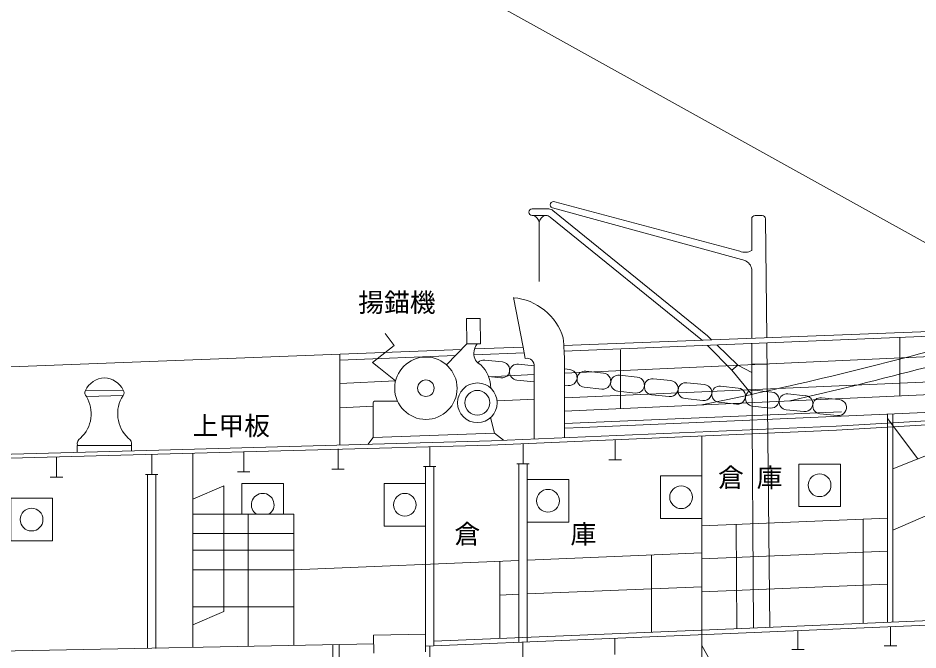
# Model space of a CAD drawing. Units: millimetres, scale not verified. Extents: x -51052 to 51048, y -29700 to 29700.
# Drawn here: x 16733 to 27631, y -14134 to -6485 of the extents above; entities that cross this region are included whole.
import ezdxf
from ezdxf.enums import TextEntityAlignment as Align

# ---------------------------------------------------------------- set-up
doc = ezdxf.new("R2010")
doc.units = ezdxf.units.MM
doc.header["$LTSCALE"] = 100
doc.linetypes.add('USER1', pattern=[50.8, 31.75, -6.35, 6.35, -6.35])
doc.layers.add('0-3_keijou', color=7, linetype='Continuous', lineweight=18)
doc.layers.add('0-6_center', color=7, linetype='USER1', lineweight=18)
doc.layers.add('0-5_text', color=7, linetype='Continuous')
doc.styles.add('ＭＳ ゴシック', font='')
doc.styles.get('ＭＳ ゴシック').set_extended_font_data('MS Gothic')

msp = doc.modelspace()

# ---------------------------------------------------------------- linework, layer by layer
at = {"layer": '0-3_keijou'}
for p, q in [((13115, -1095.6), (30376.6, -10679.2)), ((23234.5, -8709.8), (25474.3, -9307.8)), ((23161.1, -8795.4), (22960.2, -8795.4)), ((23203.6, -8783.6), (25536.7, -9420.5)), ((25080.6, -10332.6), (23210.9, -8816.1)), ((23127.8, -8875.4), (22960.2, -8875.4)), ((25023.8, -10389), (23177.5, -8896.1)), ((25617.9, -8915.4), (25617.9, -9299.2)), ((25657.9, -8875.4), (25743.2, -8875.4)), ((25799.2, -10354.1), (25783.2, -8915.4)), ((23044, -8956.1), (23044, -9675.4)), ((25618, -10361.2), (25617.9, -9527.4)), ((28252.4, -10259.3), (23342.3, -10449.1)), ((28204.8, -10319.7), (23345.9, -10517.1)), ((25080.6, -10332.6), (25129.8, -10380)), ((22169.9, -10427.9), (21921.1, -10681.4)), ((25618, -10773.9), (25618, -10424.8)), ((25838.1, -13858), (25799.9, -10417.4)), ((27412.2, -10354.5), (27412.2, -11059)), ((22102, -10497.1), (16644.8, -10708)), ((20631.8, -10553.9), (20631.8, -11654.5)), ((22029.9, -10570.6), (20631.8, -10627.4)), ((22862.2, -10536.8), (22254.8, -10561.4)), ((22848.8, -10468.2), (22266.6, -10490.7)), ((29452.4, -10503.1), (23351.2, -10783.8)), ((24028, -10503), (24028, -11212.5)), ((22600.4, -10648.2), (22385.6, -10625.3)), ((22983.4, -10693.2), (22793.1, -10673)), ((23351.2, -11566.3), (23351.2, -10650.7)), ((25617.9, -10676.2), (25802.8, -10676.2)), ((22983.4, -11582), (22983.4, -10684.7)), ((23416, -10739.2), (23351.2, -10732.3)), ((23824.1, -10782.6), (23609.3, -10759.8)), ((25377.2, -10748.1), (25448.8, -10687.3)), ((25618, -10773.9), (25637.8, -13866.3)), ((21305.1, -10877.9), (20631.8, -10908.9)), ((22431.2, -10825.7), (22579.8, -10841.5)), ((22983.4, -10800.7), (22431.3, -10826.1)), ((22772.6, -10866.3), (22983.4, -10888.7)), ((27947.4, -10880), (23350.6, -11081.8)), ((24231.7, -10830.3), (24016.9, -10807.4)), ((24639.8, -10873.7), (24425, -10850.8)), ((27325.2, -11939.9), (30204.9, -10800.9)), ((18007.2, -10988.2), (17549.1, -10995.2)), ((23351.2, -10927.8), (23395.5, -10932.5)), ((29829.5, -10949.4), (23351.2, -11243.2)), ((23588.8, -10953.1), (23803.6, -10975.9)), ((23996.3, -11000.8), (24211.1, -11023.6)), ((25047.3, -10921.3), (24832.5, -10898.5)), ((25455.4, -10964.7), (25240.6, -10941.9)), ((25863, -11012.4), (25648.2, -10989.6)), ((17561, -11066), (18005.8, -11054.5)), ((22812.5, -11105.4), (22534.4, -11117.6)), ((22983.4, -11097.9), (22812.5, -11105.4)), ((24404.4, -11044.1), (24619.2, -11067)), ((24812, -11091.8), (25026.8, -11114.6)), ((26271.1, -11055.8), (26056.3, -11032.9)), ((26678.6, -11103.4), (26463.8, -11080.6)), ((21032.1, -11183.5), (20631.8, -11201.1)), ((21032.1, -11144.1), (21032.1, -11563)), ((21052.1, -11124.1), (21329.5, -11124.1)), ((25220.1, -11135.2), (25434.9, -11158)), ((25627.6, -11182.9), (25842.4, -11205.7)), ((22454.2, -11321.8), (22502.7, -11507.8)), ((26705, -11249.8), (23351.2, -11394.6)), ((26035.7, -11226.2), (26250.5, -11249.1)), ((26443.3, -11273.9), (26658.1, -11296.8)), ((27261.1, -13798.8), (27261.1, -11280.5)), ((27261.1, -11331.8), (27627.4, -11820.3)), ((27325.2, -13796.1), (27325.2, -11276.2)), ((26642.1, -11425.3), (22468.1, -11604.1)), ((27325.2, -12685.3), (30437.1, -11336.3)), ((26644.2, -11474.5), (22452.5, -11653.8)), ((25014, -11544.3), (25014, -19212.2)), ((17451.7, -11659.2), (17451.7, -11741.7)), ((17779.8, -11660.3), (17451.7, -11660.3)), ((17779.8, -11660.3), (18107.9, -11660.3)), ((18107.9, -11659.2), (18107.9, -11723.7)), ((22452.6, -11653.8), (18278.5, -11768.3)), ((22468.1, -11604.1), (18294.1, -11718.6)), ((22849.8, -11881), (22849.8, -11636.9)), ((23964.2, -11833.3), (23964.2, -11589.2)), ((18352.2, -12010.4), (18352.2, -11766.3)), ((18849.1, -11752.7), (18849.1, -14102.6)), ((19466.9, -11976.8), (19466.9, -11732.7)), ((20609.8, -11945.5), (20609.8, -11701.3)), ((21718.5, -11915.1), (21718.5, -11670.9)), ((17199.7, -12042.1), (17199.7, -11797.9)), ((23889.2, -11833.3), (24039.2, -11833.3)), ((19391.9, -11976.8), (19541.9, -11976.8)), ((20534.8, -11945.5), (20684.8, -11945.5)), ((21643.5, -11915.1), (21793.5, -11915.1)), ((21668.5, -11915.1), (21668.5, -14157.6)), ((21768.5, -11915.1), (21768.5, -14082.4)), ((22774.8, -11881), (22924.8, -11881)), ((22799.8, -11881), (22799.8, -14039.5)), ((22899.8, -11881), (22899.8, -14035.3)), ((26189, -11882.9), (26691.4, -11882.9)), ((26691.4, -11882.9), (26691.4, -12397.9)), ((17124.7, -12042.1), (17274.7, -12042.1)), ((18277.2, -12010.4), (18427.2, -12010.4)), ((18302.2, -12015.2), (18302.2, -14117.1)), ((18402.2, -12015.2), (18402.2, -14115.1)), ((22899.8, -12070.7), (23402.2, -12070.7)), ((23402.2, -12070.7), (23402.2, -12585.8)), ((24511.6, -12027.6), (25014, -12027.6)), ((25014, -12027.6), (25014, -12542.6)), ((19445.3, -12118.7), (19947.7, -12118.7)), ((19445.3, -12118.7), (19445.3, -12492.1)), ((19947.7, -12118.7), (19947.7, -12492.1)), ((21166.1, -12118.7), (21668.5, -12118.7)), ((21668.5, -12118.7), (21668.5, -12633.8)), ((16646.8, -12298.3), (17149.2, -12298.3)), ((17149.2, -12298.3), (17149.2, -12813.4)), ((19521.1, -12492.1), (19521.1, -14089)), ((27261.1, -12537.7), (25014, -12631.2)), ((25431.5, -12613.8), (25438.6, -13874.6)), ((26968.5, -13810.9), (26968.5, -12549.9)), ((18849.1, -12724), (20074, -12724)), ((18849.1, -12926.1), (20074, -12926.1)), ((25014, -12959.2), (22899.8, -13047.2)), ((27261.1, -12938), (25014, -13031.6)), ((22799.8, -13051.4), (20074, -13164.9)), ((22569.2, -13061), (22569.2, -13994.1)), ((24402.4, -12984.7), (24402.4, -13917.8)), ((18849.1, -13164.9), (20074, -13164.9)), ((25014, -13368.2), (22899.8, -13456.2)), ((27261.1, -13338.4), (25014, -13431.9)), ((22799.8, -13460.4), (22569.2, -13470)), ((18849.1, -13610.1), (20074, -13610.1)), ((29397.4, -13709.8), (25496.2, -13872.2)), ((21668.5, -13942.8), (21038.6, -13955.6)), ((25496.2, -13872.2), (21768.5, -14027.4)), ((26176.7, -14128.9), (26176.7, -13898.9)), ((27298.3, -14082.2), (27298.3, -13852.2)), ((21040.7, -14058.3), (13739.1, -14205.9)), ((21038.6, -13955.6), (21043, -14170.6)), ((22845.1, -14235), (22845.1, -14037.4)), ((23959.5, -14188.4), (23959.5, -13990.8)), ((20544, -14068.3), (20544, -18433.5)), ((20624, -14066.7), (20624, -15863.1)), ((21718.5, -14241.2), (21718.5, -14084.5)), ((26101.7, -14128.9), (26251.7, -14128.9)), ((27223.3, -14082.2), (27373.3, -14082.2))]:
    msp.add_line(p, q, dxfattribs=at)
at = {"layer": '0-3_keijou', "linetype": 'USER1'}
for p, q in [((19225.3, -12145.7), (18849.1, -12307.8)), ((19225.3, -12145.7), (19225.3, -13669)), ((19225.3, -13669), (18849.1, -13831.1))]:
    msp.add_line(p, q, dxfattribs=at)
at = {"layer": '0-3_keijou'}
for points in [[(22731.5, -9869.6), (22848.8, -10468.2), (22875.5, -10604.3)], [(21180.1, -10304.3), (21288.2, -10447.7), (21025.4, -10652.6), (21100.7, -10713.2), (21305.1, -10877.9)], [(25080.6, -10446.6), (25377.2, -10748.1), (25619.7, -11040)], [(25194.2, -10442), (25448.8, -10687.3), (25618, -10773.9)], [(27805.8, -11257), (23566.7, -11440.1), (23351.2, -11448.5)], [(26642.1, -11425.3), (27940.4, -11349.4), (28993.1, -11280.2)], [(26644.2, -11474.5), (27942.5, -11398.6), (28813.3, -11351.3)], [(20967.9, -11645.2), (21032.1, -11563), (22502.7, -11507.8), (22613.9, -11593.1)], [(18278.5, -11768.3), (14104.5, -11882.8), (13617, -11889.9)], [(18294.1, -11718.6), (14120.1, -11833.1), (13644.5, -11840)], [(26189, -11882.9), (26189, -12397.9), (26691.4, -12397.9)], [(22899.8, -12070.7), (22899.8, -12585.8), (23402.2, -12585.8)], [(24511.6, -12027.6), (24511.6, -12542.6), (25014, -12542.6)], [(21166.1, -12118.7), (21166.1, -12633.8), (21668.5, -12633.8)], [(16646.8, -12298.3), (16646.8, -12813.4), (17149.2, -12813.4)], [(18849.1, -12492.1), (20074, -12492.1), (20074, -14077.8)], [(29360.9, -13766.4), (25551.2, -13924.9), (21668.5, -14086.6)]]:
    msp.add_lwpolyline(points, dxfattribs=at)
msp.add_lwpolyline([(22165.5, -10122.4), (22330.5, -10122.4), (22334.9, -10427.9), (22169.9, -10427.9)], close=True, dxfattribs=at)
for centre, radius in [((21672.4, -10965.7), 377.7), ((21672.4, -10965.7), 100), ((22295.6, -11141.7), 240), ((22295.6, -11141.7), 150), ((26440.2, -12140.4), 137.5), ((23151, -12328.2), 137.5), ((24762.8, -12285.1), 137.5), ((21417.3, -12376.2), 137.5), ((16898, -12555.8), 137.5)]:
    msp.add_circle(centre, radius, dxfattribs=at)
for centre, radius, start, end in [((23219, -8746.7), 40, 67.66026, 247.66026), ((22960.2, -8835.4), 40, 90, 270), ((23161.1, -8865.4), 70, 44.7523, 90), ((22926.7, -8982.7), 120.2, 12.77275, 63.12357), ((23161.3, -8982.7), 120.2, 116.87643, 167.22725), ((23127.8, -8945.4), 70, 44.7523, 90), ((25657.9, -8915.4), 40, 90, 180), ((25743.2, -8915.4), 40, 0, 90), ((25537.4, -9156.8), 163.7, 247.32102, 299.48506), ((25484.8, -9544.3), 134.2, 7.23395, 67.37945), ((22672.2, -10561.9), 694.8, 17.1099, 85.10522), ((14265.8, 40437), 52892.6, 282.90607, 286.58779), ((22455.4, -10546.1), 200.8, 143.93886, 178.27028), ((16390.9, -10856.8), 6963.3, 2.79597, 4.11173), ((15480.6, 35524.9), 47656, 281.53967, 285.37365), ((22402.7, -10549.8), 148.3, 176.22431, 244.38646), ((16390.9, -10856.8), 6963.3, 1.69571, 2.79597), ((22375.3, -10722), 97.2, 83.93215, 135.69314), ((22590.1, -10744.8), 97.2, 263.93215, 83.93215), ((22782.8, -10769.7), 97.2, 83.93215, 263.93215), ((22892.1, -10694.6), 91.8, 353.8274, 100.43692), ((22047.3, -10974.7), 411.8, 1.22985, 44.98702), ((23405.7, -10835.9), 97.2, 263.93215, 83.93215), ((23599, -10856.4), 97.2, 83.93215, 263.93215), ((23813.8, -10879.3), 97.2, 263.93215, 83.93215), ((17787.9, -11102.9), 262, 91.78515, 155.73441), ((17771.6, -11102.9), 262, 25.97006, 88.21485), ((24006.6, -10904.1), 97.2, 83.93215, 263.93215), ((24221.4, -10926.9), 97.2, 263.93215, 83.93215), ((24414.7, -10947.5), 97.2, 83.93215, 263.93215), ((24629.5, -10970.3), 97.2, 263.93215, 83.93215), ((24822.2, -10995.2), 97.2, 83.93215, 263.93215), ((17604.2, -11022.3), 61.4, 153.80995, 225.31186), ((17958.7, -11020.4), 58.2, 324.06318, 33.57491), ((25037, -11018), 97.2, 263.93215, 83.93215), ((25230.3, -11038.5), 97.2, 83.93215, 263.93215), ((25445.1, -11061.4), 97.2, 263.93215, 83.93215), ((25637.9, -11086.2), 97.2, 83.93215, 263.93215), ((17217.8, -11274.8), 401.7, 312.88444, 31.31606), ((18341.7, -11274.8), 401.7, 146.74852, 227.11556), ((25852.7, -11109), 97.2, 263.93215, 83.93215), ((26046, -11129.6), 97.2, 83.93215, 263.93215), ((26260.8, -11152.4), 97.2, 263.93215, 83.93215), ((26453.5, -11177.3), 97.2, 83.93215, 263.93215), ((26668.3, -11200.1), 97.2, 263.93215, 83.93215), ((21052.1, -11144.1), 20, 90, 180), ((17531.6, -11640.5), 82, 119.49467, 193.14591), ((18028, -11640.5), 82, 346.85409, 60.50533), ((19696.5, -12376.2), 137.5, 302.5568, 237.4432)]:
    msp.add_arc(centre, radius, start, end, dxfattribs=at)
at = {"layer": '0-6_center'}
msp.add_line((25014, -14079), (27437.1, -18486.3), dxfattribs=at)

# ---------------------------------------------------------------- texts
at = {"layer": '0-5_text', "style": 'ＭＳ ゴシック'}
for s, p in [('揚錨機', (20852.9, -10110.8)), ('上甲板', (18846.9, -11603.5)), ('倉 庫', (25210.3, -12231)), ('倉\u3000\u3000\u3000 庫', (22017.9, -12914.3))]:
    msp.add_text(s, height=229.1, dxfattribs=at).set_placement(p, align=Align.BOTTOM_LEFT)

doc.saveas('drawing.dxf')
